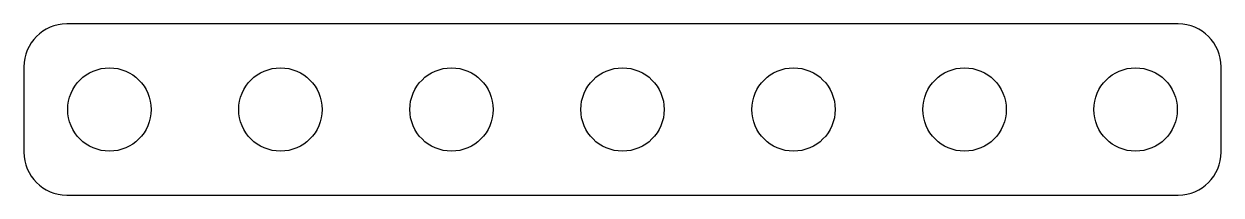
# Model space of a CAD drawing. Header units: millimetres. Extents: x 0 to 56, y -8 to 0.
import ezdxf

# ---------------------------------------------------------------- set-up
doc = ezdxf.new("R2010")
doc.units = ezdxf.units.MM

msp = doc.modelspace()

# ---------------------------------------------------------------- linework, layer by layer
at = {"color": 7, "linetype": 'Continuous', "lineweight": 25}
for p, q in [((54, 0), (2, 0)), ((0, -2), (0, -6)), ((56, -6), (56, -2)), ((2, -8), (54, -8))]:
    msp.add_line(p, q, dxfattribs=at)
for centre in [(4, -4), (12, -4), (20, -4), (28, -4), (36, -4), (44, -4), (52, -4)]:
    msp.add_circle(centre, 1.95, dxfattribs=at)
for centre, start, end in [((2, -2), 90, 180), ((54, -2), 0, 90), ((2, -6), 180, 270), ((54, -6), 270, 0)]:
    msp.add_arc(centre, 2, start, end, dxfattribs=at)

doc.saveas('drawing.dxf')
